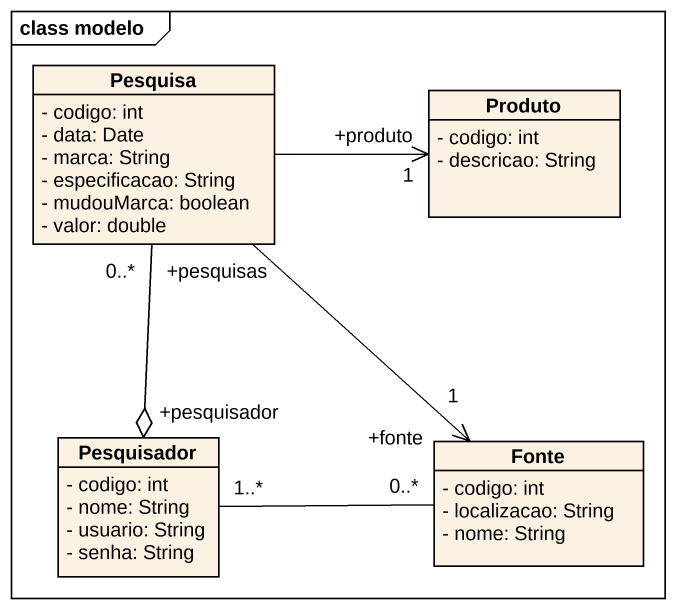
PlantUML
@startuml
mainframe class modelo
hide circle
hide empty members
skinparam classAttributeIconSize 0
class Pesquisa {
  - codigo: int
  - data: Date
  - marca: String
  - especificacao: String
  - mudouMarca: boolean
  - valor: double
}
class Produto {
  - codigo: int
  - descricao: String
}
class Pesquisador {
  - codigo: int
  - nome: String
  - usuario: String
  - senha: String
}
class Fonte {
  - codigo: int
  - localizacao: String
  - nome: String
}
Produto "+produto\n1" <-left- Pesquisa
Pesquisador "+pesquisador" o-up- "+pesquisas\n0..*" Pesquisa
Pesquisador "1..*" -right- "0..*" Fonte
Fonte "+fonte\n1" <-up- Pesquisa
@enduml
